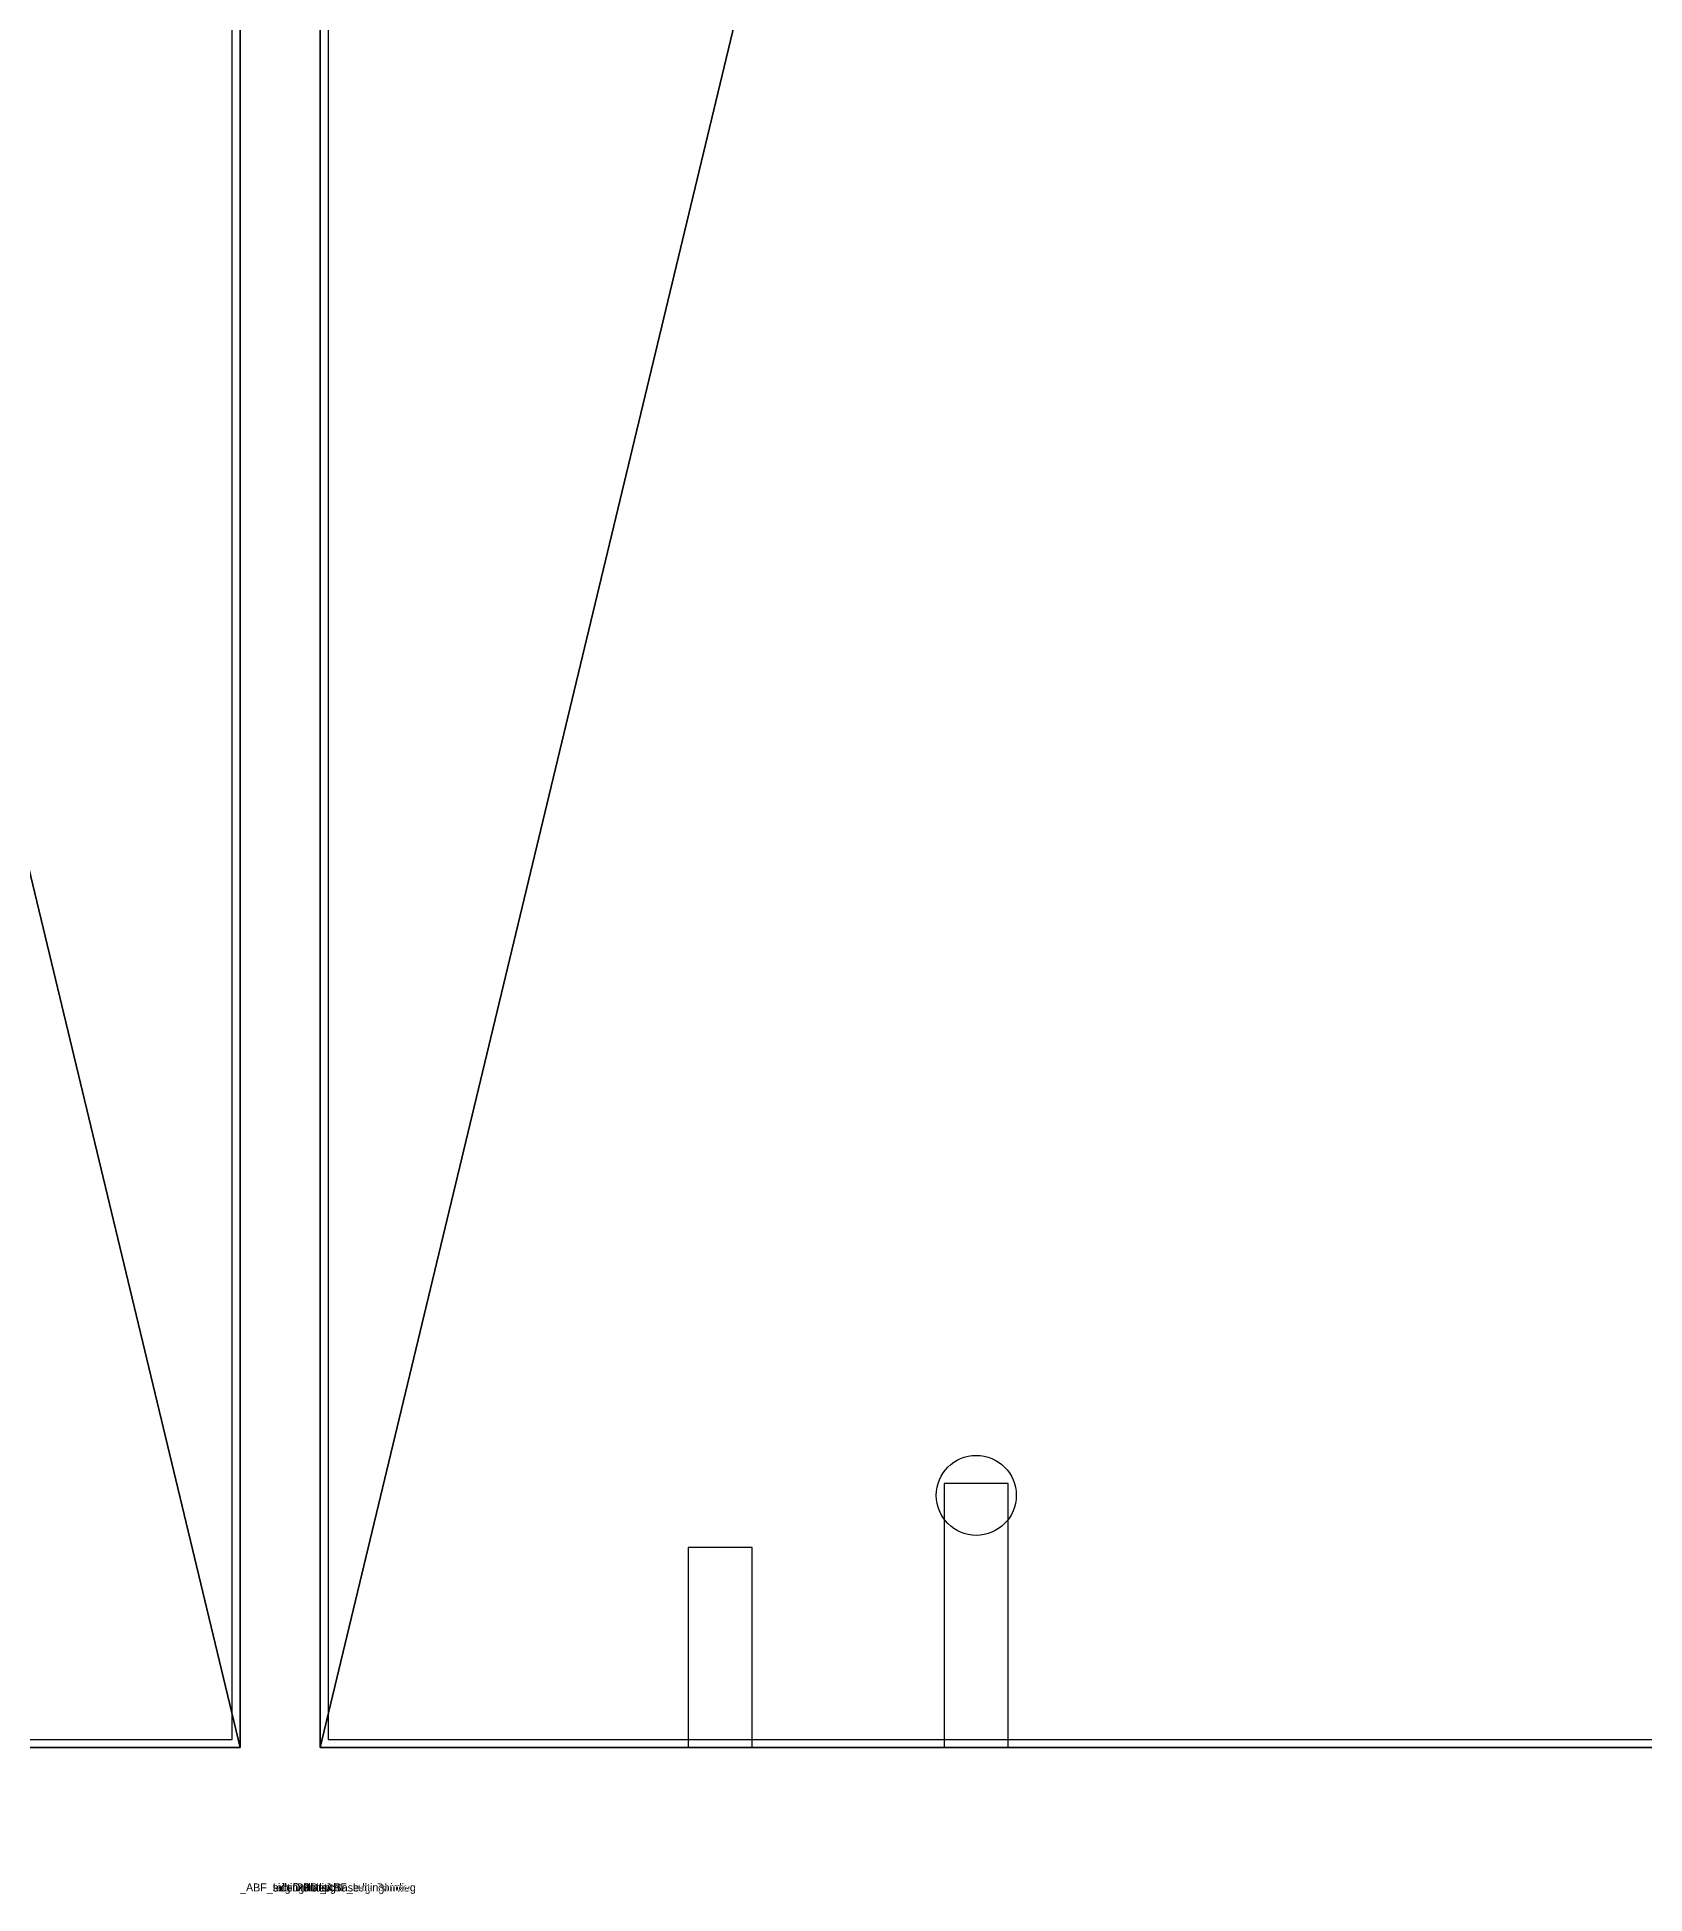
# Model space of a CAD drawing. Header units: millimetres. Extents: x -3498 to 36, y -676 to 1664.
# Drawn here: x -1991.4 to -1790.4, y -18.3 to 213.7 of the extents above; entities that cross this region are included whole.
import ezdxf

# ---------------------------------------------------------------- set-up
doc = ezdxf.new("R2010")
doc.units = ezdxf.units.MM
doc.header["$LTSCALE"] = 25.4
doc.layers.get('0').update_dxf_attribs({"true_color": 0xffffff})
for name, color, linetype, true_color in [('ABF-DSIDE-8', 32, 'Continuous', 0xcc5400), ('ABF_cuttingLines', 134, 'Continuous', 0x009987), ('ABF_edgeBanding', 252, 'Continuous', 0x777799), ('ABF_Label', 36, 'Continuous', 0x664400), ('DEPTH12-$38878', 34, 'Continuous', 0xaa4400), ('DEPTH13_5-$89199', 172, 'Continuous', 0x0000cc), ('DEPTH14-$89260', 22, 'Continuous', 0xcc4400)]:
    doc.layers.add(name, color=color, linetype=linetype, true_color=true_color)

# ---------------------------------------------------------------- blocks, each defined once
blk = doc.blocks.new('Group22#1')
at = {"layer": 'DEPTH14-$89260', "color": 0}
blk.add_circle((32, 31.5), 5, dxfattribs=at)
blk = doc.blocks.new('Group24#1')
at = {"layer": 'ABF-DSIDE-8', "color": 0, "extrusion": (0, 1, 0)}
for centre in [(0, -9), (-32, -9)]:
    blk.add_circle(centre, 4, dxfattribs=at)
blk = doc.blocks.new('Group25#1')
at = {"layer": 'ABF-DSIDE-8', "color": 0}
for points in [[(36, 0, 0), (36, 33, 0), (28, 33, 0), (28, 0, 0), (36, 0, 0)], [(4, 0, 0), (4, 25, 0), (-4, 25, 0), (-4, 0, 0), (4, 0, 0)]]:
    blk.add_polyline3d(points, close=True, dxfattribs=at)
blk = doc.blocks.new('Group26#1')
at = {"layer": 'DEPTH14-$89260', "color": 0}
blk.add_circle((-32, 31.5), 5, dxfattribs=at)
blk = doc.blocks.new('Group28#1')
at = {"layer": 'ABF-DSIDE-8', "color": 0, "extrusion": (0, 1, 0)}
for centre in [(32, -9), (0, -9)]:
    blk.add_circle(centre, 4, dxfattribs=at)
blk = doc.blocks.new('Group29#1')
at = {"layer": 'ABF-DSIDE-8', "color": 0}
for points in [[(-36, 0, 0), (-36, 33, 0), (-28, 33, 0), (-28, 0, 0), (-36, 0, 0)], [(-4, 0, 0), (-4, 25, 0), (4, 25, 0), (4, 0, 0), (-4, 0, 0)]]:
    blk.add_polyline3d(points, close=True, dxfattribs=at)
blk = doc.blocks.new('Group30#1')
blk = doc.blocks.new('Group32#1')
blk = doc.blocks.new('Group33#1')
blk = doc.blocks.new('Group34#1')
blk = doc.blocks.new('Group36#1')
blk = doc.blocks.new('Group37#1')
blk = doc.blocks.new('Group119#1')
at = {"layer": 'DEPTH12-$38878', "color": 0}
blk.add_circle((-9, 0), 4, dxfattribs=at)
at = {"layer": 'DEPTH13_5-$89199', "color": 0}
blk.add_circle((-9, 32), 5, dxfattribs=at)
blk = doc.blocks.new('Group131#1')
blk = doc.blocks.new('Group143#1')
blk = doc.blocks.new('Group147#1')
blk = doc.blocks.new('Group209#1')
blk = doc.blocks.new('Group221#1')
at = {"layer": 'ABF_cuttingLines', "color": 0}
blk.add_polyline3d([(399, 19, 0), (399, 1681, 0), (1, 1681, 0), (1, 19, 0), (399, 19, 0)], close=True, dxfattribs=at)
blk = doc.blocks.new('Group222#1')
blk = doc.blocks.new('___#10')
at = {"color": 0}
for p, q in [((0, 1682), (0, 18)), ((0, 1682, 18), (0, 18, 18)), ((0, 1682), (0, 18)), ((0, 1682, 18), (0, 18, 18)), ((0, 18), (400, 18)), ((0, 18, 18), (400, 18, 18)), ((0, 18), (400, 18)), ((0, 18, 18), (400, 18, 18)), ((0, 18), (0, 18, 18)), ((0, 18), (0, 18, 18))]:
    blk.add_line(p, q, dxfattribs=at)
ref = blk.add_blockref('Group32#1', (50, 1682, 18), dxfattribs=at)
ref.add_attrib('Skp_GroupInstanceName', '_ABF_sideDrill', (0, 0), dxfattribs={"height": 1})
ref = blk.add_blockref('Group33#1', (50, 1682, 18), dxfattribs=at)
ref.add_attrib('Skp_GroupInstanceName', '_ABF_sideDrillDepth', (0, 0), dxfattribs={"height": 1})
ref = blk.add_blockref('Group36#1', (350, 1682, 18), dxfattribs=at)
ref.add_attrib('Skp_GroupInstanceName', '_ABF_sideDrill', (0, 0), dxfattribs={"height": 1})
ref = blk.add_blockref('Group37#1', (350, 1682, 18), dxfattribs=at)
ref.add_attrib('Skp_GroupInstanceName', '_ABF_sideDrillDepth', (0, 0), dxfattribs={"height": 1})
ref = blk.add_blockref('Group30#1', (50, 1682, 18), dxfattribs=at)
ref.add_attrib('Skp_GroupInstanceName', '_ABF_minifixBolts', (0, 0), dxfattribs={"height": 1})
ref = blk.add_blockref('Group34#1', (350, 1682, 18), dxfattribs=at)
ref.add_attrib('Skp_GroupInstanceName', '_ABF_minifixBolts', (0, 0), dxfattribs={"height": 1})
ref = blk.add_blockref('Group143#1', (399.5, 1282, 18), dxfattribs=at)
ref.add_attrib('Skp_GroupInstanceName', '_ABF_minifixPlasticBase', (0, 0), dxfattribs={"height": 1})
ref = blk.add_blockref('Group131#1', (399.5, 850, 18), dxfattribs=at)
ref.add_attrib('Skp_GroupInstanceName', '_ABF_minifixPlasticBase', (0, 0), dxfattribs={"height": 1})
ref = blk.add_blockref('Group147#1', (399.5, 418, 18), dxfattribs=at)
ref.add_attrib('Skp_GroupInstanceName', '_ABF_minifixPlasticBase', (0, 0), dxfattribs={"height": 1})
ref = blk.add_blockref('Group119#1', (399.5, 68, 18), dxfattribs=at)
ref.add_attrib('Skp_GroupInstanceName', '_ABF_minifixPlasticBase', (0, 0), dxfattribs={"height": 1})
ref = blk.add_blockref('Group22#1', (50, 18, 18), dxfattribs=at)
ref.add_attrib('Skp_GroupInstanceName', '_ABF_minifixBolts', (0, 0), dxfattribs={"height": 1})
ref = blk.add_blockref('Group26#1', (350, 18, 18), dxfattribs=at)
ref.add_attrib('Skp_GroupInstanceName', '_ABF_minifixBolts', (0, 0), dxfattribs={"height": 1})
ref = blk.add_blockref('Group25#1', (50, 18, 18), dxfattribs=at)
ref.add_attrib('Skp_GroupInstanceName', '_ABF_sideDrillDepth', (0, 0), dxfattribs={"height": 1})
ref = blk.add_blockref('Group29#1', (350, 18, 18), dxfattribs=at)
ref.add_attrib('Skp_GroupInstanceName', '_ABF_sideDrillDepth', (0, 0), dxfattribs={"height": 1})
ref = blk.add_blockref('Group24#1', (50, 18, 18), dxfattribs=at)
ref.add_attrib('Skp_GroupInstanceName', '_ABF_sideDrill', (0, 0), dxfattribs={"height": 1})
ref = blk.add_blockref('Group28#1', (350, 18, 18), dxfattribs=at)
ref.add_attrib('Skp_GroupInstanceName', '_ABF_sideDrill', (0, 0), dxfattribs={"height": 1})
at = {"layer": 'ABF_cuttingLines', "color": 0}
ref = blk.add_blockref('Group221#1', (0, 0, 18), dxfattribs=at)
ref.add_attrib('Skp_GroupInstanceName', '_ABF_cuttingLines', (0, 0), dxfattribs={"layer": '0', "height": 1})
at = {"layer": 'ABF_edgeBanding', "color": 0}
ref = blk.add_blockref('Group222#1', (0, 0, 18), dxfattribs=at)
ref.add_attrib('Skp_GroupInstanceName', '_ABF_edgeBanding', (0, 0), dxfattribs={"layer": '0', "height": 1})
at = {"layer": 'ABF_Label', "color": 0}
ref = blk.add_blockref('Group209#1', (200, 850, 18), dxfattribs=dict(at, xscale=1.574803149606299, yscale=1.574803149606299, rotation=90))
ref.add_attrib('Skp_GroupInstanceName', '_ABF_Label', (0, 0), dxfattribs={"layer": '0', "height": 1})
at = {"color": 0}
mesh = blk.add_polyface(dxfattribs=at)
corners = [(400, 1682), (0, 18), (0, 1682), (400, 18)]
mesh.append_faces([[corners[k] for k in face] for face in [(0, 1, 2), (1, 0, 3)]], dxfattribs={"vtx0": -1, "color": 0})
at = {"color": 7, "true_color": 0xffffff}
mesh = blk.add_polyface(dxfattribs=at)
corners = [(400, 18, 18), (0, 1682, 18), (0, 18, 18), (400, 1682, 18)]
mesh.append_faces([[corners[k] for k in face] for face in [(0, 1, 2), (1, 0, 3)]], dxfattribs={"vtx0": -1, "color": 7})
at = {"color": 0}
mesh = blk.add_polyface(dxfattribs=at)
corners = [(0, 1682, 18), (0, 18), (0, 18, 18), (0, 1682)]
mesh.append_faces([[corners[k] for k in face] for face in [(0, 1, 2), (1, 0, 3)]], dxfattribs={"vtx0": -1, "color": 0})
mesh = blk.add_polyface(dxfattribs=at)
corners = [(400, 18, 18), (0, 18), (400, 18), (0, 18, 18)]
mesh.append_faces([[corners[k] for k in face] for face in [(0, 1, 2), (1, 0, 3)]], dxfattribs={"vtx0": -1, "color": 0})
blk = doc.blocks.new('Group38#1')
at = {"layer": 'DEPTH14-$89260', "color": 0, "extrusion": (0, 0, -1)}
blk.add_circle((-32, 31.5), 5, dxfattribs=at)
blk = doc.blocks.new('Group40#1')
at = {"layer": 'ABF-DSIDE-8', "color": 0, "extrusion": (0, 1, 0)}
for centre in [(0, 9), (-32, 9)]:
    blk.add_circle(centre, 4, dxfattribs=at)
blk = doc.blocks.new('Group41#1')
at = {"layer": 'ABF-DSIDE-8', "color": 0}
for points in [[(36, 0, 0), (36, 33, 0), (28, 33, 0), (28, 0, 0), (36, 0, 0)], [(4, 0, 0), (4, 25, 0), (-4, 25, 0), (-4, 0, 0), (4, 0, 0)]]:
    blk.add_polyline3d(points, close=True, dxfattribs=at)
blk = doc.blocks.new('Group42#1')
at = {"layer": 'DEPTH14-$89260', "color": 0, "extrusion": (0, 0, -1)}
blk.add_circle((32, 31.5), 5, dxfattribs=at)
blk = doc.blocks.new('Group44#1')
at = {"layer": 'ABF-DSIDE-8', "color": 0, "extrusion": (0, 1, 0)}
for centre in [(32, 9), (0, 9)]:
    blk.add_circle(centre, 4, dxfattribs=at)
blk = doc.blocks.new('Group45#1')
at = {"layer": 'ABF-DSIDE-8', "color": 0}
for points in [[(-36, 0, 0), (-36, 33, 0), (-28, 33, 0), (-28, 0, 0), (-36, 0, 0)], [(-4, 0, 0), (-4, 25, 0), (4, 25, 0), (4, 0, 0), (-4, 0, 0)]]:
    blk.add_polyline3d(points, close=True, dxfattribs=at)
blk = doc.blocks.new('Group46#1')
blk = doc.blocks.new('Group48#1')
blk = doc.blocks.new('Group49#1')
blk = doc.blocks.new('Group50#1')
blk = doc.blocks.new('Group52#1')
blk = doc.blocks.new('Group53#1')
blk = doc.blocks.new('Group115#1')
blk = doc.blocks.new('Group123#1')
blk = doc.blocks.new('Group127#1')
blk = doc.blocks.new('Group135#1')
blk = doc.blocks.new('Group139#1')
blk = doc.blocks.new('Group163#1')
blk = doc.blocks.new('Group167#1')
blk = doc.blocks.new('Group211#1')
blk = doc.blocks.new('Group223#1')
at = {"layer": 'ABF_cuttingLines', "color": 0}
blk.add_polyline3d([(-1, 19, 0), (-1, 1681, 0), (-399, 1681, 0), (-399, 19, 0), (-1, 19, 0)], close=True, dxfattribs=at)
blk = doc.blocks.new('Group224#1')
blk = doc.blocks.new('___#17')
at = {"color": 0}
for p, q in [((0, 1682, 18), (0, 18, 18)), ((0, 1682), (0, 18)), ((0, 1682, 18), (0, 18, 18)), ((0, 1682), (0, 18)), ((0, 18, 18), (-400, 18, 18)), ((0, 18), (-400, 18)), ((0, 18, 18), (-400, 18, 18)), ((0, 18), (-400, 18)), ((0, 18, 18), (0, 18)), ((0, 18, 18), (0, 18))]:
    blk.add_line(p, q, dxfattribs=at)
at = {"color": 0, "extrusion": (0, 0, -1)}
ref = blk.add_blockref('Group52#1', (350, 1682, -18), dxfattribs=at)
ref.add_attrib('Skp_GroupInstanceName', '_ABF_sideDrill', (0, 0), dxfattribs={"height": 1})
ref = blk.add_blockref('Group53#1', (350, 1682, -18), dxfattribs=at)
ref.add_attrib('Skp_GroupInstanceName', '_ABF_sideDrillDepth', (0, 0), dxfattribs={"height": 1})
ref = blk.add_blockref('Group48#1', (50, 1682, -18), dxfattribs=at)
ref.add_attrib('Skp_GroupInstanceName', '_ABF_sideDrill', (0, 0), dxfattribs={"height": 1})
ref = blk.add_blockref('Group49#1', (50, 1682, -18), dxfattribs=at)
ref.add_attrib('Skp_GroupInstanceName', '_ABF_sideDrillDepth', (0, 0), dxfattribs={"height": 1})
ref = blk.add_blockref('Group50#1', (350, 1682, -18), dxfattribs=at)
ref.add_attrib('Skp_GroupInstanceName', '_ABF_minifixBolts', (0, 0), dxfattribs={"height": 1})
ref = blk.add_blockref('Group46#1', (50, 1682, -18), dxfattribs=at)
ref.add_attrib('Skp_GroupInstanceName', '_ABF_minifixBolts', (0, 0), dxfattribs={"height": 1})
ref = blk.add_blockref('Group123#1', (399.5, 1632, -18), dxfattribs=at)
ref.add_attrib('Skp_GroupInstanceName', '_ABF_minifixPlasticBase', (0, 0), dxfattribs={"height": 1})
ref = blk.add_blockref('Group167#1', (344, 1522, -18), dxfattribs=at)
ref.add_attrib('Skp_GroupInstanceName', '_ABF_minifixPlasticBase', (0, 0), dxfattribs={"height": 1})
ref = blk.add_blockref('Group163#1', (60.5, 1522, -18), dxfattribs=at)
ref.add_attrib('Skp_GroupInstanceName', '_ABF_minifixPlasticBase', (0, 0), dxfattribs={"height": 1})
ref = blk.add_blockref('Group135#1', (399.5, 1282, -18), dxfattribs=at)
ref.add_attrib('Skp_GroupInstanceName', '_ABF_minifixPlasticBase', (0, 0), dxfattribs={"height": 1})
ref = blk.add_blockref('Group127#1', (399.5, 850, -18), dxfattribs=at)
ref.add_attrib('Skp_GroupInstanceName', '_ABF_minifixPlasticBase', (0, 0), dxfattribs={"height": 1})
ref = blk.add_blockref('Group139#1', (399.5, 418, -18), dxfattribs=at)
ref.add_attrib('Skp_GroupInstanceName', '_ABF_minifixPlasticBase', (0, 0), dxfattribs={"height": 1})
ref = blk.add_blockref('Group115#1', (399.5, 68, -18), dxfattribs=at)
ref.add_attrib('Skp_GroupInstanceName', '_ABF_minifixPlasticBase', (0, 0), dxfattribs={"height": 1})
ref = blk.add_blockref('Group42#1', (350, 18, -18), dxfattribs=at)
ref.add_attrib('Skp_GroupInstanceName', '_ABF_minifixBolts', (0, 0), dxfattribs={"height": 1})
ref = blk.add_blockref('Group38#1', (50, 18, -18), dxfattribs=at)
ref.add_attrib('Skp_GroupInstanceName', '_ABF_minifixBolts', (0, 0), dxfattribs={"height": 1})
ref = blk.add_blockref('Group45#1', (350, 18, -18), dxfattribs=at)
ref.add_attrib('Skp_GroupInstanceName', '_ABF_sideDrillDepth', (0, 0), dxfattribs={"height": 1})
ref = blk.add_blockref('Group41#1', (50, 18, -18), dxfattribs=at)
ref.add_attrib('Skp_GroupInstanceName', '_ABF_sideDrillDepth', (0, 0), dxfattribs={"height": 1})
ref = blk.add_blockref('Group44#1', (350, 18, -18), dxfattribs=at)
ref.add_attrib('Skp_GroupInstanceName', '_ABF_sideDrill', (0, 0), dxfattribs={"height": 1})
ref = blk.add_blockref('Group40#1', (50, 18, -18), dxfattribs=at)
ref.add_attrib('Skp_GroupInstanceName', '_ABF_sideDrill', (0, 0), dxfattribs={"height": 1})
at = {"layer": 'ABF_cuttingLines', "color": 0}
ref = blk.add_blockref('Group223#1', (0, 0, 18), dxfattribs=at)
ref.add_attrib('Skp_GroupInstanceName', '_ABF_cuttingLines', (0, 0), dxfattribs={"layer": '0', "height": 1})
at = {"layer": 'ABF_edgeBanding', "color": 0}
ref = blk.add_blockref('Group224#1', (0, 0, 18), dxfattribs=at)
ref.add_attrib('Skp_GroupInstanceName', '_ABF_edgeBanding', (0, 0), dxfattribs={"layer": '0', "height": 1})
at = {"layer": 'ABF_Label', "color": 0}
ref = blk.add_blockref('Group211#1', (-200, 850, 18), dxfattribs=dict(at, xscale=1.574803149606299, yscale=1.574803149606299, rotation=90))
ref.add_attrib('Skp_GroupInstanceName', '_ABF_Label', (0, 0), dxfattribs={"layer": '0', "height": 1})
at = {"color": 7, "true_color": 0xffffff}
mesh = blk.add_polyface(dxfattribs=at)
corners = [(0, 18, 18), (-400, 1682, 18), (-400, 18, 18), (0, 1682, 18)]
mesh.append_faces([[corners[k] for k in face] for face in [(0, 1, 2), (1, 0, 3)]], dxfattribs={"vtx0": -1, "color": 7})
at = {"color": 0}
mesh = blk.add_polyface(dxfattribs=at)
corners = [(0, 1682), (-400, 18), (-400, 1682), (0, 18)]
mesh.append_faces([[corners[k] for k in face] for face in [(0, 1, 2), (1, 0, 3)]], dxfattribs={"vtx0": -1, "color": 0})
mesh = blk.add_polyface(dxfattribs=at)
corners = [(0, 1682), (0, 18, 18), (0, 18), (0, 1682, 18)]
mesh.append_faces([[corners[k] for k in face] for face in [(0, 1, 2), (1, 0, 3)]], dxfattribs={"vtx0": -1, "color": 0})
mesh = blk.add_polyface(dxfattribs=at)
corners = [(0, 18, 18), (-400, 18), (0, 18), (-400, 18, 18)]
mesh.append_faces([[corners[k] for k in face] for face in [(0, 1, 2), (1, 0, 3)]], dxfattribs={"vtx0": -1, "color": 0})
blk = doc.blocks.new('THICKNESS_18')
at = {"color": 0}
for name, p in [('___#17', (-1966, -18)), ('___#10', (-1956, -18))]:
    blk.add_blockref(name, p, dxfattribs=at)

msp = doc.modelspace()

# ---------------------------------------------------------------- block references
at = {"color": 0}
msp.add_blockref('THICKNESS_18', (0, 0), dxfattribs=at)

doc.saveas('drawing.dxf')
